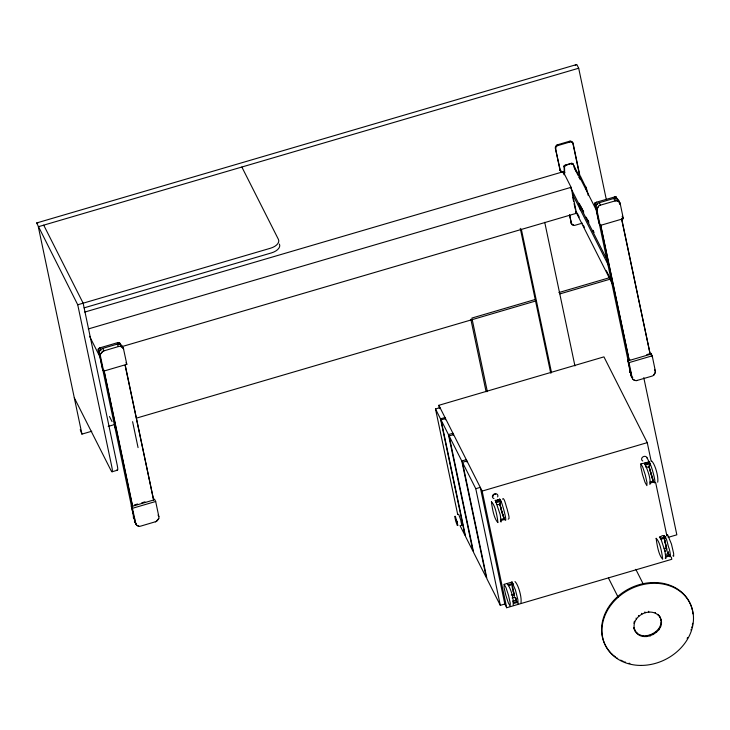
<?xml version="1.0" encoding="UTF-8"?>
<svg xmlns="http://www.w3.org/2000/svg" width="730" height="730" viewBox="0 0 730 730"><rect width="100%" height="100%" fill="white"/><g stroke="black" fill="none" stroke-linecap="round" stroke-linejoin="round"><path stroke-width="1.09" d="M668.808 555.129L667.841 552.674L667.786 553.687M502.514 499.119C504.065 495.88 506.428 507.815 507.195 509.139C507.414 511.301 510.635 519.596 508.199 519.194M511.666 583.142L511.976 582.065L515.362 589.794L517.835 599.512L518.108 603.719L515.873 599.969M667.238 535.701L667.548 534.615L671.445 544.014L673.617 553.349L673.69 556.278L672.923 555.767M620.171 203.497A4.854 4.042 -26.8 0 0 619.323 201.872L617.708 200.878L615.691 200.732L600.48 205.148A4.444 3.705 -26.8 0 0 598.6 206.152L596.875 209.683L600.142 225.488L623.356 218.671L620.171 203.497L618.949 201.079A4.854 4.042 -26.8 0 0 618.1 199.454L615.837 198.314A4.444 3.705 -26.8 0 0 613.775 198.469L599.257 202.721A4.444 3.705 -26.8 0 0 597.377 203.725L595.826 205.988A4.854 4.042 -26.8 0 0 595.726 207.886L598.919 223.07L600.142 225.488M629.88 359.598L627.764 360.219L630.957 375.393L632.18 377.812A4.854 4.042 -26.8 0 0 633.029 379.436L634.635 380.43L636.66 380.576L651.863 376.16A4.444 3.705 -26.8 0 0 653.752 375.156L655.476 371.625L652.209 355.82L650.987 353.402L646.743 354.634M596.237 205.632L594.977 203.132L595.771 207.785M511.666 582.942L512.013 582.065L513.154 584.383L508.646 585.706L507.295 583.48M659.436 537.782C666.673 530.153 667.056 544.297 669.072 548.385C669.611 549.772 671.956 560.585 668.99 555.53M663.935 536.459L664.282 535.592L665.422 537.91L660.924 539.233L660.002 537.07L659.464 537.371M133.189 512.323L133.426 517.378A2.674 2.226 -26.8 0 0 133.718 518.172L133.426 517.378L134.667 519.842M594.804 204.3L594.977 203.132L595.424 204.555M133.243 512.086L133.006 513.4L99.481 354.013M80.218 429.623L81.942 434.122L91.788 431.229M633.905 623.32L634.416 621.175M635.319 631.204L633.832 627.535C639.288 646.479 671.381 628.932 657.812 614.313C672.202 629.032 640.42 647.528 633.905 628.402M564.153 174.817L564.162 166.011L571.143 163.401A1.779 1.478 -26.8 0 1 571.882 163.328L573.132 164.186L595.625 208.716M514.997 581.555C518.501 584.958 521.923 597.478 520.974 602.679M651.744 461.077C655.248 464.481 658.67 477 657.721 482.202M663.962 536.048L664.245 535.583M594.813 203.716L594.977 203.132M492.896 496.537L493.617 494.657L495.725 494.046M103.605 371.15L100.412 355.975A4.854 4.042 -26.8 0 1 100.512 354.068L103.277 351.057L118.461 346.549A4.444 3.705 -26.8 0 1 120.532 346.394L122.321 347.124L123.452 348.566L126.828 364.334L103.605 371.15L102.382 368.732L99.189 353.557A4.854 4.042 -26.8 0 1 99.298 351.65L100.84 349.396A4.444 3.705 -26.8 0 1 102.729 348.392L117.238 344.131A4.444 3.705 -26.8 0 1 119.309 343.976L121.563 345.117A4.854 4.042 -26.8 0 1 122.412 346.741L123.635 349.159L123.169 348.027M154.45 499.064L155.672 501.492L158.866 516.667A4.854 4.042 -26.8 0 1 158.766 518.565L156.001 521.585L140.817 526.084A4.444 3.705 -26.8 0 1 138.755 526.239L136.957 525.518L135.826 524.067L132.458 508.299L131.236 505.881L135.269 522.68M561.607 171.66L559.965 169.917L555.384 148.144A3.239 2.692 -26.8 0 1 555.457 146.867L557.291 144.859L569.354 141.292A2.966 2.464 -26.8 0 1 570.732 141.191L572.804 143.034L579.83 176.459M100.521 354.068L102.063 351.814M158.766 518.565L157.215 520.828M555.457 146.867L556.488 145.361M597.049 208.406L598.6 206.143M655.294 372.902L653.752 375.156M563.916 166.914A1.925 1.606 -26.8 0 1 564.053 166.23L565.467 165.619A1.232 1.022 -26.8 0 0 564.509 166.823L564.664 172.38M658.205 615.089C648.997 607.105 632.144 616.156 634.224 628.32M564.053 166.23L564.673 165.445M98.468 348.976L99.818 347.882L117.813 342.598L119.446 342.817M595.059 203.296L596.41 202.201L615.107 196.826M499.019 499.521L499.84 499.238M648.359 461.926L649.043 461.816M595.242 202.995L595.762 202.511M98.641 348.675L99.161 348.183M575.24 65.262L576.873 64.614L578.689 68.219L606.365 199.783M507.25 583.553C510.936 588.654 514.084 599.148 513.172 604.969M640.922 463.869L640.803 466.899L642.5 474.527L645.01 482.284L646.871 485.633L646.99 482.603L645.293 474.974L642.774 467.218L640.922 463.869L645.42 462.929M648.541 461.679C650.95 461.506 658.159 490.131 653.286 481.134M504.174 584.347L504.056 587.376L505.753 595.005L508.262 602.761L510.124 606.11L510.243 603.08L508.545 595.452L506.027 587.696L504.174 584.347L512.013 582.065M572.576 164.442L573.132 164.186A130.287 108.396 -26.8 0 1 575.797 171.075M556.871 145.088L557.747 144.695L558.14 145.48L569.747 142.067A2.984 2.482 -26.8 0 1 571.553 142.067L572.32 142.45A3.221 2.683 -26.8 0 1 573.196 143.81L580.222 177.244M102.647 351.395L103.952 350.811L102.729 348.392M155.335 521.831L156.64 521.247M511.301 595.014L513.026 594.74L514.55 595.625L512.022 584.183M564.883 165.308L565.358 165.099M576.326 64.623L36.646 222.96L77.736 304.775L111.754 466.479A11.406 1.369 73.7 0 1 110.869 470.211L74.305 397.832M565.111 165.19L571.143 163.401L572.183 164.013M578.689 68.219L38.316 226.738L81.942 434.122M77.736 304.775L270.401 248.255A11.406 6.178 -11.9 0 0 278.422 239.413L241.858 167.033M84.123 307.859L271.387 252.918A11.406 6.178 -11.9 0 0 279.398 244.085M84.762 312.075L562.136 172.034M578.671 177.116L580.606 176.55L585.761 187.272M88.275 328.965L571.106 187.318L576.563 213.242L122.138 346.558M582.321 223.152L574.93 225.314A2.984 2.482 -26.8 0 1 573.123 225.324L572.356 224.94A3.221 2.683 -26.8 0 1 571.481 223.581L569.482 215.177M534.962 299.565L471.881 318.07L487.348 391.627M558.897 292.538L610.015 277.546M108.195 426.42L113.661 424.814M136.629 418.08L535.893 300.942M559.956 293.889L610.28 279.125M112.037 471.781L117.439 470.193M439.524 408.645L438.83 405.314L603.938 356.87L647.264 442.645L651.242 461.533M457.701 514.495L435.5 408.955L439.998 407.632M134.402 504.95L137.569 504.019M141.766 502.778L144.951 501.857M132.322 505.552L132.632 506.173L153.619 500.023L125.241 365.119M600.534 224.968L629.233 360.492L650.211 354.333L621.604 218.325M132.458 508.299L155.672 501.492M627.764 360.219L628.986 362.637L652.209 355.82M435.5 408.955L440.5 418.847L444.999 417.533L445.464 419.75M441.029 419.905L448.448 434.596L472.985 551.241L465.567 536.559L441.029 419.905L445.528 418.582M448.448 434.596L452.956 433.273L453.421 435.491M449.114 435.91L461.78 460.986L486.317 577.64L473.651 552.564L449.114 435.91L453.622 434.596M461.78 460.986L466.287 459.663L466.753 461.889M671.335 557.072L671.801 559.299L506.693 607.734L504.822 604.029L500.315 605.343L486.983 578.954L462.446 462.309L466.954 460.986M462.446 462.309L475.777 488.698L480.285 487.375L504.822 604.029M438.83 405.314L482.156 491.08L647.264 442.645M495.889 500.305L495.022 500.324L495.98 501.61L500.479 500.287C501.72 500.935 509.011 527.37 504.083 518.546M496.081 502.432A8.295 0.995 73.7 0 1 496.199 502.651L500.698 501.327L500.032 499.493M644.535 463.139L645.183 464.189L649.682 462.875L649.901 463.906L645.284 465.019M500.698 519.495L504.302 518.437L504.512 519.477L500.917 520.527M649.901 482.074L653.496 481.015L653.715 482.055L650.111 483.114M659.774 536.915L660.705 538.192L665.203 536.869M668.133 537.371L676.838 534.816L643.787 377.684M508.436 584.666L512.934 583.352M665.705 554.444L668.406 553.65A8.295 0.995 73.7 0 0 669.027 555.019L669.246 556.05L665.641 557.109M665.422 556.077L669.027 555.019M512.533 601.182L516.137 600.124L516.749 601.493L516.968 602.533L513.363 603.591M513.154 602.551L516.749 601.493M36.737 222.924L37.869 223.024M664.117 548.303L666.818 549.152L664.291 537.7M616.385 200.686L614.998 200.887L613.775 198.469M635.967 380.622L637.354 380.421M560.275 170.674L559.965 169.917L560.357 170.692A3.221 2.683 -26.8 0 0 561.233 172.061L563.806 172.435A0.931 0.776 -26.8 0 1 564.673 172.636M457.929 514.431L458.714 514.376L460.657 519.824L461.816 525.335L461.031 525.39M572.731 224.539L573.616 224.676M615.764 196.972L614.76 196.844L616.038 197.136M118.515 342.516L119.163 342.662M571.882 163.328L572.731 163.666M570.732 141.182L572.238 141.948M562.036 171.76L560.53 171.002M617.06 200.732L619.323 201.872M572.329 224.384L573.159 224.639M635.283 380.576L633.029 379.436M120.532 346.394L122.786 347.535M138.755 526.239L136.492 525.098M134.767 519.021L134.174 518.756M631.048 373.231L630.601 371.57M632.81 377.766L631.806 377.018A4.854 4.042 -26.8 0 1 630.957 375.393M135.734 523.1L136.282 523.428M649.919 484.492C651.087 478.606 647.391 469.645 644.727 463.404M499.521 499.001L500.479 500.287M666.006 548.029L666.444 548.413L663.999 537.526M513.728 594.512L514.176 594.886L512.871 590.05M664.574 536.76L665.422 537.91M571.964 224.156L571.088 222.796L571.398 223.553L569.655 214.866M572.338 163.438L572.895 163.812M629.543 368.367A12.255 10.202 -26.8 0 0 630.017 371.698L630.693 372.911M119.62 344.323L119.364 342.662L120.039 343.876M121.025 345.938L119.364 342.662L119.747 343.082M665.121 558.058L665.879 558.559L664.966 551.36L660.705 538.192M500.397 521.476L501.154 521.986L500.242 514.778L495.524 500.817M119.364 342.662L119.985 343.602M649.235 462.081L649.682 462.875M616.129 198.478L615.965 196.981L617.461 199.838M614.404 196.918L615.591 199.263M622.133 216.253L623.356 218.671M573.196 143.81L572.493 142.268M569.354 141.292L569.747 142.067M599.257 202.721L600.48 205.148M596.41 202.201L597.596 204.537M594.868 204.582L596.109 207.037M595.726 207.886L596.948 210.313L596.912 209.045M574.108 167.48L578.197 175.574M579.218 177.6L580.24 179.626M555.384 148.144L560.357 170.692M564.847 172.955L564.445 172.18A0.931 0.776 -26.8 0 0 564.354 171.951M563.414 171.66L563.806 172.435A2.966 2.464 -26.8 0 1 562.428 172.536M581.089 206.992L583.644 212.047M587.732 220.141L588.754 222.166M571.106 187.318L563.231 171.714L563.679 173.868M579.574 204.035L583.662 212.129M586.217 217.193L588.772 222.249M570.376 187.181L607.661 260.984M608.61 265.656L572.311 193.797L572.493 194.289M650.211 354.333L621.522 218.808M577.211 213.05L579.255 217.102M583.343 225.196L584.365 227.222M606.347 270.739L609.933 277.829M575.632 211.28L612.954 285.165M575.541 211.225L576.563 213.242M654.582 369.38L655.44 372.263M630.173 372.245L630.017 371.698L631.258 374.161M646.935 457.637L648.952 461.615M635.812 569.327L643.449 584.456M659.756 616.731L660.148 617.507M660.851 619.615L661.243 620.39M661.024 622.763L661.417 623.548M655.157 612.525L655.549 613.309M660.267 625.975L660.659 626.76M658.624 629.023L659.017 629.798M648.468 611.284L648.861 612.059M656.215 631.696L656.617 632.481M644.882 611.913L645.284 612.689M653.204 633.822L653.596 634.598M641.469 613.337L641.871 614.112M649.791 635.237L650.184 636.022M638.458 615.454L638.85 616.239M646.214 635.866L646.607 636.651M636.049 618.127L636.441 618.912M642.71 635.657L643.103 636.441M639.526 634.625L639.918 635.41M636.87 632.837L637.263 633.622M608.437 577.977L618.109 597.14M460.037 525.6L465.037 535.501L440.5 418.847M117.813 342.598L118.607 344.168M117.238 344.131L118.461 346.549M126.007 362.728L126.828 364.334M43.718 225.159L83.138 303.187L117.156 464.891A11.406 1.369 73.7 0 1 116.946 469.773M99.818 347.882L101.005 350.227M99.171 353.466A12.255 10.202 -26.8 0 1 98.276 350.263L98.194 349.697A2.637 2.199 -26.8 0 1 98.386 348.821L99.645 351.312M99.517 352.727L98.194 349.697M99.189 353.557L100.412 355.975M89.562 336.284L99.782 356.532M153.619 500.023L125.158 365.611M109.482 416.52L112.046 421.584M114.601 426.649L115.623 428.665M158.054 515.052L158.866 516.667M516.539 601.611L516.968 602.533M630.017 371.698L630.483 372.72M653.085 480.668L653.715 482.055M653.496 481.015L649.262 467.3M504.302 518.437L501.702 511.255L499.749 502.952M564.162 166.011L564.5 166.832M668.443 554.243L668.716 554.919M136.108 524.614L134.42 521.056L134.895 522.196M503.892 518.09L501.975 512.624M652.821 479.993L648.824 465.886M503.618 517.415L499.621 503.308M667.85 552.683L668.142 553.495M616.476 197.647L616.631 198.195L616.476 197.647A2.637 2.199 -26.8 0 0 615.965 196.981M515.061 597.678L515.572 599.157M652.392 478.88L649.107 467.337M98.386 348.821L98.906 350.4M666.818 549.608L664.008 537.663M514.54 596.091L513.108 591.017M501.729 511.849L499.904 504.749M512.077 586.363L512.697 589.302M512.36 587.805L512.706 589.365M618.949 201.079L619.633 204.327M650.987 353.402L651.671 356.651M655.677 482.639L666.901 535.966M600.617 224.475L629.233 360.492M628.986 362.637L632.18 377.812M596.31 209.446L629.598 367.719M668.406 553.65L668.461 553.897A2.838 2.363 -26.8 0 0 668.68 552.847M645.183 464.189L645.402 465.229M585.861 187.729L586.236 189.535M586.537 190.941L586.683 191.652M571.143 163.401L571.252 163.921M578.972 203.214L580.377 209.893M572.703 197.082L573.625 201.444M574.081 203.633L575.231 209.09M544.735 222.312L574.939 365.922M521.33 229.174L551.542 372.784M520.271 228.38L550.712 373.103M470.859 319.302L486.098 391.745M495.98 501.61L496.199 502.651M482.156 491.08L506.693 607.734M475.777 488.698L500.315 605.343M132.605 421.685L138.061 447.609M104.025 370.156L132.632 506.173M103.943 370.648L132.55 506.647M610.499 652.547A47.267 39.329 -26.8 0 1 628.877 588.855A47.267 39.329 -26.8 0 1 692.232 609.76M692.414 610.572A47.267 39.329 -26.8 0 1 692.916 613.875M692.661 623.247A47.267 39.329 -26.8 0 1 692.35 624.962M691.967 626.678A47.267 39.329 -26.8 0 1 691.748 627.535M691.246 629.242A47.267 39.329 -26.8 0 1 690.963 630.099M687.596 637.582A47.267 39.329 -26.8 0 1 687.131 638.385M629.899 663.433A47.267 39.329 -26.8 0 1 629.014 663.214M625.564 662.183A47.267 39.329 -26.8 0 1 624.725 661.882M623.082 661.225A47.267 39.329 -26.8 0 1 622.279 660.878M621.476 660.504A47.267 39.329 -26.8 0 1 620.692 660.121M617.671 658.423A47.267 39.329 -26.8 0 1 616.95 657.967M615.545 656.991A47.267 39.329 -26.8 0 1 613.538 655.43M612.899 654.883A47.267 39.329 -26.8 0 1 611.074 653.149M555.786 148.92A3.221 2.683 -26.8 0 1 556.014 147.232L556.534 146.475A2.984 2.482 -26.8 0 1 558.14 145.48M585.533 186.305A5.511 0.666 73.7 0 1 587.86 193.569M587.997 194.244A5.511 0.666 73.7 0 1 588.143 195.33M571.417 163.885A1.205 1.004 -26.8 0 1 571.745 163.876M649.481 463.176A8.295 0.995 73.7 0 1 649.901 463.906M650.092 464.627A2.838 2.363 -26.8 0 1 648.423 466.862A2.838 2.363 -26.8 0 1 645.63 466.871M642.783 460.995A2.838 2.363 -26.8 0 1 642.856 456.925A2.838 2.363 -26.8 0 1 647.045 457.993M664.884 551.159A2.838 2.363 -26.8 0 1 668.406 551.871M516.639 601.264A8.313 0.995 73.7 0 1 516.137 600.124L516.192 600.379A2.838 2.363 -26.8 0 0 516.128 598.345M512.095 597.961A2.838 2.363 -26.8 0 1 515.818 597.943M500.753 501.026A2.838 2.363 -26.8 0 1 499.968 503.764A2.838 2.363 -26.8 0 1 496.92 504.512M493.955 498.553A2.838 2.363 -26.8 0 1 492.668 495.469A2.838 2.363 -26.8 0 1 496.336 493.845A2.838 2.363 -26.8 0 1 497.614 496.929M491.427 501.756C492.212 508.244 494.027 518.948 497.951 522.589C497.176 516.092 495.36 505.397 491.427 501.756M656.161 538.339C656.936 544.826 658.752 555.53 662.685 559.171C661.9 552.674 660.084 541.97 656.161 538.339M498.882 499.721L496.555 500.406A2.838 2.363 -26.8 0 1 498.882 499.721M648.076 462.309L645.758 462.993A2.838 2.363 -26.8 0 1 648.076 462.309M455.365 516.365L454.717 516.411L455.675 520.974L457.281 525.481L457.929 525.436L455.365 516.365M456.433 520.326L457.199 523.227L456.433 520.326M593.873 232.286L592.851 230.269L593.892 232.377M456.943 522.014L456.679 521.494L457.044 522.479L456.943 522.014M641.36 665.422A47.267 39.329 -26.8 0 0 690.169 603.537A47.267 39.329 -26.8 0 0 611.667 604.111A47.267 39.329 -26.8 0 0 641.36 665.422"/></g></svg>
